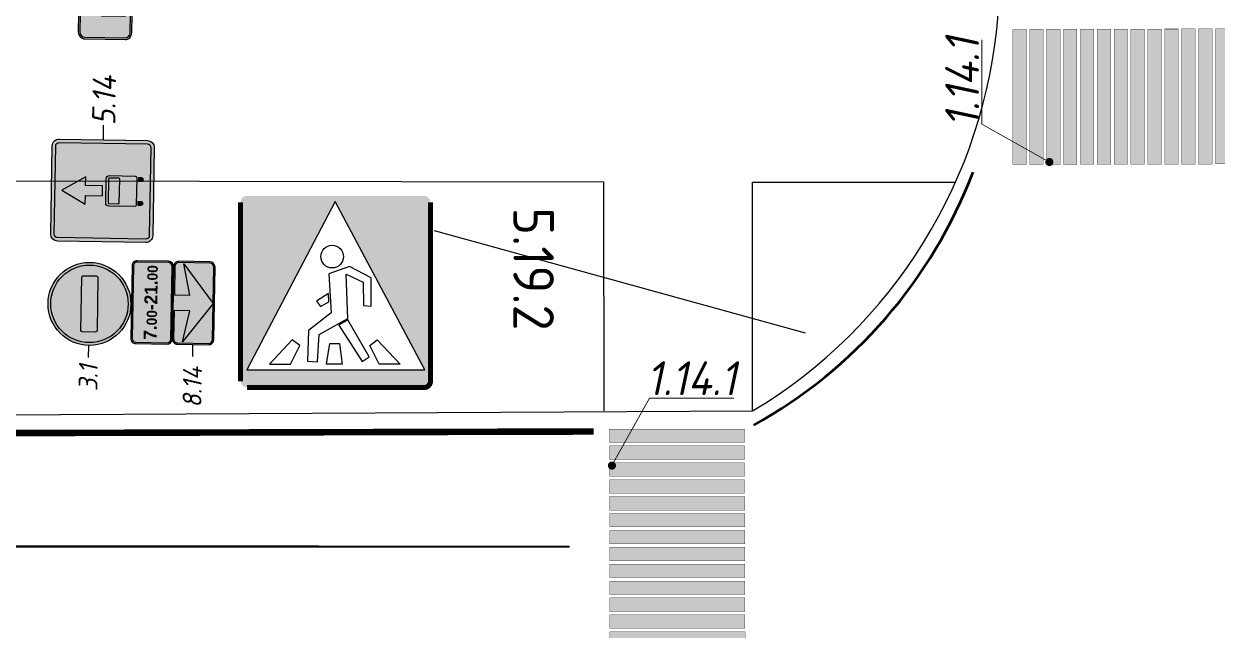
# Model space of a CAD drawing. Header units: millimetres. Extents: x 333 to 4944, y 2074 to 4864.
# Drawn here: x 1930 to 2672, y 3469 to 3846 of the extents above; entities that cross this region are included whole.
import ezdxf
from ezdxf.enums import TextEntityAlignment as Align

# ---------------------------------------------------------------- set-up
doc = ezdxf.new("R2010")
doc.units = ezdxf.units.MM
doc.layers.get('0').update_dxf_attribs({"color": 152})
doc.layers.add('знаки', color=7, linetype='Continuous')
doc.layers.add('разметка', color=251, linetype='Continuous', lineweight=15)
doc.styles.add('ROMAND', font='ROMAND.SHX', dxfattribs={"height": 2})
doc.styles.add('SASH', font='simplex8.shx', dxfattribs={"width": 0.9, "oblique": 12})
doc.styles.add('Знаки', font='arialbd.ttf')

# ---------------------------------------------------------------- blocks, each defined once
blk = doc.blocks.new('*U2')
at = {"color": 0, "linetype": 'ByBlock', "const_width": 0.12}
blk.add_lwpolyline([(0.03658682090092859, 0.04755422732379714, 1), (-0.03658682090092859, -0.04755422732379714, 1)], format="xyb", close=True, dxfattribs=at)
at = {"layer": 'разметка', "color": 0}
blk.add_lwpolyline([(0, 6.938893903907228e-18), (1.116913020453921, 1.999999999999999), (3.613831115923367, 1.999999999999999)], dxfattribs=at)
at = {"layer": 'разметка', "color": 0, "style": 'SASH', "oblique": 12, "width": 0.9}
blk.add_attdef('RAZMETKA', text='', height=1, dxfattribs=at).set_placement((2.365372068188644, 1.784999999999999), align=Align.BOTTOM_CENTER)
blk = doc.blocks.new('*U4')
at = {"layer": 'разметка'}
h = blk.add_hatch(color=0, dxfattribs=at)
h.dxf.hatch_style = 1
h.paths.add_polyline_path([(0.1999999999999886, -4), (0.1999999999999886, 0), (0.5999999999999659, 0), (0.5999999999999659, -4)])
h = blk.add_hatch(color=2, dxfattribs=at)
h.dxf.hatch_style = 1
h.paths.add_polyline_path([(0.6999999999999886, -4), (0.6999999999999886, 0), (1.099999999999966, 0), (1.099999999999966, -4)])
h = blk.add_hatch(color=0, dxfattribs=at)
h.dxf.hatch_style = 1
h.paths.add_polyline_path([(1.199997068345563, -3.997578574746639), (1.199997068345563, 0.00242142525336142), (1.59999706834554, 0.00242142525336142), (1.59999706834554, -3.997578574746639)])
h = blk.add_hatch(color=2, dxfattribs=at)
h.dxf.hatch_style = 1
h.paths.add_polyline_path([(1.699996805341654, -3.997472292251282), (1.699996805341654, 0.002527707748718466), (2.099996805341632, 0.002527707748718466), (2.099996805341632, -3.997472292251282)])
h = blk.add_hatch(color=0, dxfattribs=at)
h.dxf.hatch_style = 1
h.paths.add_polyline_path([(2.199994136691136, -3.995157149493277), (2.199994136691136, 0.004842850506723284), (2.599994136691114, 0.004842850506723284), (2.599994136691114, -3.995157149493277)])
h = blk.add_hatch(color=2, dxfattribs=at)
h.dxf.hatch_style = 1
h.paths.add_polyline_path([(2.69999361068332, -3.994944584502563), (2.69999361068332, 0.005055415497437377), (3.099993610683297, 0.005055415497437377), (3.099993610683297, -3.994944584502563)])
h = blk.add_hatch(color=0, dxfattribs=at)
h.dxf.hatch_style = 1
h.paths.add_polyline_path([(3.19999120503671, -3.992735724239915), (3.19999120503671, 0.007264275760084704), (3.599991205036687, 0.007264275760084704), (3.599991205036687, -3.992735724239915)])
h = blk.add_hatch(color=2, dxfattribs=at)
h.dxf.hatch_style = 1
h.paths.add_polyline_path([(3.699990416024986, -3.992416876753844), (3.699990416024986, 0.007583123246155843), (4.099990416024963, 0.007583123246155843), (4.099990416024963, -3.992416876753844)])
h = blk.add_hatch(color=0, dxfattribs=at)
h.dxf.hatch_style = 1
h.paths.add_polyline_path([(4.199988273382284, -3.990314298986553), (4.199988273382284, 0.009685701013446568), (4.599988273382261, 0.009685701013446568), (4.599988273382261, -3.990314298986553)])
h = blk.add_hatch(color=2, dxfattribs=at)
h.dxf.hatch_style = 1
h.paths.add_polyline_path([(4.699987221366651, -3.989889169005125), (4.699987221366651, 0.01011083099487475), (5.099987221366629, 0.01011083099487475), (5.099987221366629, -3.989889169005125)])
h = blk.add_hatch(color=0, dxfattribs=at)
h.dxf.hatch_style = 1
h.paths.add_polyline_path([(5.199985341727858, -3.987892873733192), (5.199985341727858, 0.01210712626680799), (5.599985341727836, 0.01210712626680799), (5.599985341727836, -3.987892873733192)])
h = blk.add_hatch(color=2, dxfattribs=at)
h.dxf.hatch_style = 1
h.paths.add_polyline_path([(5.699984026708317, -3.987361461256407), (5.699984026708317, 0.01263853874359322), (6.099984026708294, 0.01263853874359322), (6.099984026708294, -3.987361461256407)])
h = blk.add_hatch(color=0, dxfattribs=at)
h.dxf.hatch_style = 1
h.paths.add_polyline_path([(6.199982410073432, -3.98547144847983), (6.199982410073432, 0.01452855152016985), (6.599982410073409, 0.01452855152016985), (6.599982410073409, -3.98547144847983)])
h = blk.add_hatch(color=2, dxfattribs=at)
h.dxf.hatch_style = 1
h.paths.add_polyline_path([(6.699980832049983, -3.984833753507688), (6.699980832049983, 0.01516624649231169), (7.09998083204996, 0.01516624649231169), (7.09998083204996, -3.984833753507688)])
h = blk.add_hatch(color=0, dxfattribs=at)
h.dxf.hatch_style = 1
h.paths.add_polyline_path([(7.199979478419006, -3.983050023226469), (7.199979478419006, 0.01694997677353127), (7.599979478418983, 0.01694997677353127), (7.599979478418983, -3.983050023226469)])
h = blk.add_hatch(color=2, dxfattribs=at)
h.dxf.hatch_style = 1
h.paths.add_polyline_path([(7.699977637391648, -3.982306045758969), (7.699977637391648, 0.0176939542410306), (8.099977637391625, 0.0176939542410306), (8.099977637391625, -3.982306045758969)])
h = blk.add_hatch(color=0, dxfattribs=at)
h.dxf.hatch_style = 1
h.paths.add_polyline_path([(8.19997654676458, -3.980628597973107), (8.19997654676458, 0.01937140202689314), (8.599976546764557, 0.01937140202689314), (8.599976546764557, -3.980628597973107)])
h = blk.add_hatch(color=2, dxfattribs=at)
h.dxf.hatch_style = 1
h.paths.add_polyline_path([(8.699974442733314, -3.979778338010251), (8.699974442733314, 0.02022166198974906), (9.099974442733291, 0.02022166198974906), (9.099974442733291, -3.979778338010251)])
h = blk.add_hatch(color=0, dxfattribs=at)
h.dxf.hatch_style = 1
h.paths.add_polyline_path([(9.199973615110153, -3.978207172719745), (9.199973615110153, 0.02179282728025456), (9.59997361511013, 0.02179282728025456), (9.59997361511013, -3.978207172719745)])
h = blk.add_hatch(color=2, dxfattribs=at)
h.dxf.hatch_style = 1
h.paths.add_polyline_path([(9.69997124807498, -3.977250630261532), (9.69997124807498, 0.02274936973846797), (10.09997124807496, 0.02274936973846797), (10.09997124807496, -3.977250630261532)])
h = blk.add_hatch(color=0, dxfattribs=at)
h.dxf.hatch_style = 1
h.paths.add_polyline_path([(10.19997068345573, -3.975785747466384), (10.19997068345573, 0.02421425253361642), (10.59997068345571, 0.02421425253361642), (10.59997068345571, -3.975785747466384)])
h = blk.add_hatch(color=2, dxfattribs=at)
h.dxf.hatch_style = 1
h.paths.add_polyline_path([(10.69996805341665, -3.974722922512814), (10.69996805341665, 0.02527707748718644), (11.09996805341662, 0.02527707748718644), (11.09996805341662, -3.974722922512814)])
at = {"layer": 'разметка', "color": 0, "const_width": 0.01, "flags": 128}
for points in [[(0.1999999999999886, -4), (0.1999999999999886, 0), (0.5999999999999659, 0), (0.5999999999999659, -4)], [(1.199997068345563, -3.997578574746639), (1.199997068345563, 0.00242142525336142), (1.59999706834554, 0.00242142525336142), (1.59999706834554, -3.997578574746639)], [(2.199994136691136, -3.995157149493277), (2.199994136691136, 0.004842850506723284), (2.599994136691114, 0.004842850506723284), (2.599994136691114, -3.995157149493277)], [(3.19999120503671, -3.992735724239915), (3.19999120503671, 0.007264275760084704), (3.599991205036687, 0.007264275760084704), (3.599991205036687, -3.992735724239915)], [(4.199988273382284, -3.990314298986553), (4.199988273382284, 0.009685701013446568), (4.599988273382261, 0.009685701013446568), (4.599988273382261, -3.990314298986553)], [(5.199985341727858, -3.987892873733192), (5.199985341727858, 0.01210712626680799), (5.599985341727836, 0.01210712626680799), (5.599985341727836, -3.987892873733192)], [(6.199982410073432, -3.98547144847983), (6.199982410073432, 0.01452855152016985), (6.599982410073409, 0.01452855152016985), (6.599982410073409, -3.98547144847983)], [(7.199979478419006, -3.983050023226469), (7.199979478419006, 0.01694997677353127), (7.599979478418983, 0.01694997677353127), (7.599979478418983, -3.983050023226469)], [(8.19997654676458, -3.980628597973107), (8.19997654676458, 0.01937140202689314), (8.599976546764557, 0.01937140202689314), (8.599976546764557, -3.980628597973107)], [(9.199973615110153, -3.978207172719745), (9.199973615110153, 0.02179282728025456), (9.59997361511013, 0.02179282728025456), (9.59997361511013, -3.978207172719745)], [(10.19997068345573, -3.975785747466384), (10.19997068345573, 0.02421425253361642), (10.59997068345571, 0.02421425253361642), (10.59997068345571, -3.975785747466384)]]:
    blk.add_lwpolyline(points, close=True, dxfattribs=at)
at = {"layer": 'разметка', "color": 2, "const_width": 0.01, "flags": 128}
for points in [[(0.6999999999999886, -4), (0.6999999999999886, 0), (1.099999999999966, 0), (1.099999999999966, -4)], [(1.699996805341654, -3.997472292251282), (1.699996805341654, 0.002527707748718466), (2.099996805341632, 0.002527707748718466), (2.099996805341632, -3.997472292251282)], [(2.69999361068332, -3.994944584502563), (2.69999361068332, 0.005055415497437377), (3.099993610683297, 0.005055415497437377), (3.099993610683297, -3.994944584502563)], [(3.699990416024986, -3.992416876753844), (3.699990416024986, 0.007583123246155843), (4.099990416024963, 0.007583123246155843), (4.099990416024963, -3.992416876753844)], [(4.699987221366651, -3.989889169005125), (4.699987221366651, 0.01011083099487475), (5.099987221366629, 0.01011083099487475), (5.099987221366629, -3.989889169005125)], [(5.699984026708317, -3.987361461256407), (5.699984026708317, 0.01263853874359322), (6.099984026708294, 0.01263853874359322), (6.099984026708294, -3.987361461256407)], [(6.699980832049983, -3.984833753507688), (6.699980832049983, 0.01516624649231169), (7.09998083204996, 0.01516624649231169), (7.09998083204996, -3.984833753507688)], [(7.699977637391648, -3.982306045758969), (7.699977637391648, 0.0176939542410306), (8.099977637391625, 0.0176939542410306), (8.099977637391625, -3.982306045758969)], [(8.699974442733314, -3.979778338010251), (8.699974442733314, 0.02022166198974906), (9.099974442733291, 0.02022166198974906), (9.099974442733291, -3.979778338010251)], [(9.69997124807498, -3.977250630261532), (9.69997124807498, 0.02274936973846797), (10.09997124807496, 0.02274936973846797), (10.09997124807496, -3.977250630261532)], [(10.69996805341665, -3.974722922512814), (10.69996805341665, 0.02527707748718644), (11.09996805341662, 0.02527707748718644), (11.09996805341662, -3.974722922512814)]]:
    blk.add_lwpolyline(points, close=True, dxfattribs=at)
blk = doc.blocks.new('*U17')
at = {"layer": 'знаки', "true_color": 0xffffff}
h = blk.add_hatch(color=7, dxfattribs=at)
edge = h.paths.add_edge_path()
edge.add_arc((0, 1.750000000000057), 1.75, 0, 360)
edge = h.paths.add_edge_path(flags=17)
edge.add_arc((0, 1.750000000000057), 1.637096774193548, 0, 360)
at = {"layer": 'знаки'}
h = blk.add_hatch(color=1, dxfattribs=at)
edge = h.paths.add_edge_path()
edge.add_arc((0, 1.750000000000057), 1.637096774193548, 0, 360)
edge = h.paths.add_edge_path(flags=16)
edge.add_arc((1.129032258064488, 1.467741935483868), 0.05645161290319911, 270.000000000025, 359.999999999975, ccw=False)
edge.add_line((1.129032258064512, 1.411290322580669), (-1.129032258064626, 1.411290322580669))
edge.add_arc((-1.129032258064626, 1.467741935483843), 0.05645161290317446, 180, 270, ccw=False)
edge.add_line((-1.185483870967801, 1.467741935483843), (-1.185483870967801, 2.032258064516213))
edge.add_arc((-1.129032258064602, 2.032258064516189), 0.05645161290319911, 90.00000000002512, 179.9999999999752, ccw=False)
edge.add_line((-1.129032258064626, 2.088709677419388), (1.129032258064512, 2.088709677419502))
edge.add_arc((1.129032258064539, 2.032258064516354), 0.05645161290314782, -2.7000623958883807e-11, 90.000000000027, ccw=False)
edge.add_line((1.185483870967687, 2.032258064516327), (1.185483870967687, 1.467741935483843))
at = {"layer": 'знаки', "true_color": 0xffffff}
h = blk.add_hatch(color=7, dxfattribs=at)
edge = h.paths.add_edge_path()
edge.add_arc((1.129032258064488, 1.467741935483868), 0.05645161290319911, 270.000000000025, 359.999999999975, ccw=False)
edge.add_line((1.129032258064512, 1.411290322580669), (-1.129032258064626, 1.411290322580669))
edge.add_arc((-1.129032258064626, 1.467741935483843), 0.05645161290317446, 180, 270, ccw=False)
edge.add_line((-1.185483870967801, 1.467741935483843), (-1.185483870967801, 2.032258064516213))
edge.add_arc((-1.129032258064602, 2.032258064516189), 0.05645161290319911, 90.00000000002512, 179.9999999999752, ccw=False)
edge.add_line((-1.129032258064626, 2.088709677419388), (1.129032258064512, 2.088709677419502))
edge.add_arc((1.129032258064539, 2.032258064516354), 0.05645161290314782, -2.7000623958883807e-11, 90.000000000027, ccw=False)
edge.add_line((1.185483870967687, 2.032258064516327), (1.185483870967687, 1.467741935483843))
at = {"layer": 'Defpoints'}
blk.add_lwpolyline([(-2.265912170991982, 1.750000000000057), (-1.765912170991982, 1.750000000000057)], dxfattribs=at)
at = {"layer": 'знаки', "color": 7, "true_color": 0xffffff}
blk.add_lwpolyline([(1.185483870967687, 1.467741935483843, -0.4142135623728397), (1.129032258064512, 1.411290322580669), (-1.129032258064626, 1.411290322580669, -0.414213562373095), (-1.185483870967801, 1.467741935483843), (-1.185483870967801, 2.032258064516213, -0.4142135623728397), (-1.129032258064626, 2.088709677419388), (1.129032258064512, 2.088709677419502, -0.4142135623733726), (1.185483870967687, 2.032258064516327), (1.185483870967687, 1.467741935483843)], format="xyb", dxfattribs=at)
at = {"layer": 'знаки'}
blk.add_circle((0, 1.750000000000057), 1.75, dxfattribs=at)
at = {"layer": 'знаки', "color": 7, "true_color": 0xffffff}
blk.add_circle((0, 1.750000000000057), 1.637096774193548, dxfattribs=at)
at = {"layer": 'знаки', "color": 0, "lineweight": 30, "style": 'SASH', "oblique": 12, "width": 0.9}
blk.add_text('3.1', height=0.8, dxfattribs=at).set_placement((-3.67650299850667, 1.750000000000058), align=Align.MIDDLE_LEFT)
blk = doc.blocks.new('*U18')
at = {"layer": 'знаки'}
h = blk.add_hatch(color=256, dxfattribs=at)
edge = h.paths.add_edge_path()
edge.add_arc((-1.531250000000058, 1.531249999999958), 0.2187499999999989, 89.99999999999972, 180.000000000004)
edge.add_line((-1.750000000000057, 1.531249999999943), (-1.750000000000057, 0.2187499999999574))
edge.add_arc((-1.531250000000053, 0.2187499999999538), 0.2187500000000036, 179.9999999999991, 269.9999999999991)
edge.add_line((-1.531250000000057, -4.973799150320701e-14), (1.531249999999943, 0))
edge.add_arc((1.531249999999942, 0.2187500000000016), 0.2187500000000016, 270.0000000000004, 359.9999999999996)
edge.add_line((1.749999999999943, 0.21875), (1.75, 1.53125))
edge.add_arc((1.531249999999995, 1.531250000000009), 0.2187500000000053, 359.9999999999977, 449.9999999999986)
edge.add_line((1.53125, 1.750000000000014), (-1.531250000000057, 1.749999999999957))
edge = h.paths.add_edge_path(flags=16)
edge.add_line((0.3281249999999432, 1.039062499999929), (1.640624999999943, 1.312499999999943))
edge.add_line((1.640624999999943, 1.312499999999943), (0, 0.0546875))
edge.add_line((0, 0.0546875), (-1.640625000000057, 1.312499999999943))
edge.add_line((-1.640625000000057, 1.312499999999943), (-0.3281250000000568, 1.039062499999929))
edge.add_line((-0.3281250000000568, 1.039062499999929), (-0.3281250000000568, 1.695312499999957))
edge.add_line((-0.3281250000000568, 1.695312499999957), (-1.531250000000057, 1.695312499999957))
edge.add_arc((-1.53125000000005, 1.53124999999995), 0.1640625000000071, 90.00000000000249, 180.0000000000025)
edge.add_line((-1.695312500000057, 1.531249999999943), (-1.6953125, 0.2187499999999574))
edge.add_arc((-1.531250000000023, 0.2187499999999275), 0.1640624999999771, 179.9999999999896, 269.9999999999882)
edge.add_line((-1.531250000000057, 0.05468749999995026), (1.531249999999943, 0.0546875))
edge.add_arc((1.531249999999941, 0.2187500000000021), 0.1640625000000021, 270.0000000000007, 359.9999999999993)
edge.add_line((1.695312499999943, 0.21875), (1.695312499999943, 1.53125))
edge.add_arc((1.531249999999962, 1.531250000000034), 0.1640624999999807, 359.9999999999883, 449.9999999999869)
edge.add_line((1.53125, 1.695312500000014), (0.3281249999999432, 1.695312499999957))
edge.add_line((0.3281249999999432, 1.695312499999957), (0.3281249999999432, 1.039062499999929))
at = {"layer": 'знаки', "true_color": 0xffffff}
h = blk.add_hatch(color=7, dxfattribs=at)
edge = h.paths.add_edge_path()
edge.add_line((0.3281249999999432, 1.039062499999929), (1.640624999999943, 1.312499999999943))
edge.add_line((1.640624999999943, 1.312499999999943), (0, 0.0546875))
edge.add_line((0, 0.0546875), (-1.640625000000057, 1.312499999999943))
edge.add_line((-1.640625000000057, 1.312499999999943), (-0.3281250000000568, 1.039062499999929))
edge.add_line((-0.3281250000000568, 1.039062499999929), (-0.3281250000000568, 1.695312499999957))
edge.add_line((-0.3281250000000568, 1.695312499999957), (-1.531250000000057, 1.695312499999957))
edge.add_arc((-1.53125000000005, 1.53124999999995), 0.1640625000000071, 90.00000000000249, 180.0000000000025)
edge.add_line((-1.695312500000057, 1.531249999999943), (-1.6953125, 0.2187499999999574))
edge.add_arc((-1.531250000000023, 0.2187499999999275), 0.1640624999999771, 179.9999999999896, 269.9999999999882)
edge.add_line((-1.531250000000057, 0.05468749999995026), (1.531249999999943, 0.0546875))
edge.add_arc((1.531249999999941, 0.2187500000000021), 0.1640625000000021, 270.0000000000007, 359.9999999999993)
edge.add_line((1.695312499999943, 0.21875), (1.695312499999943, 1.53125))
edge.add_arc((1.531249999999962, 1.531250000000034), 0.1640624999999807, 359.9999999999883, 449.9999999999869)
edge.add_line((1.53125, 1.695312500000014), (0.3281249999999432, 1.695312499999957))
edge.add_line((0.3281249999999432, 1.695312499999957), (0.3281249999999432, 1.039062499999929))
at = {"layer": 'Defpoints'}
blk.add_lwpolyline([(-2.264221629327103, 0.8750000000000289), (-1.764221629327103, 0.8750000000000289)], dxfattribs=at)
at = {"layer": 'знаки'}
blk.add_lwpolyline([(-1.531250000000057, 1.749999999999957, 0.4142135623731172), (-1.750000000000057, 1.531249999999943), (-1.750000000000057, 0.2187499999999574, 0.414213562373095), (-1.531250000000057, -4.973799150320701e-14), (1.531249999999943, 0, 0.4142135623730909), (1.749999999999943, 0.21875), (1.75, 1.53125, 0.4142135623731), (1.53125, 1.750000000000014), (-1.531250000000057, 1.749999999999957)], format="xyb", dxfattribs=at)
blk.add_lwpolyline([(0.3281249999999432, 1.039062499999929), (1.640624999999943, 1.312499999999943), (0, 0.0546875), (-1.640625000000057, 1.312499999999943), (-0.3281250000000568, 1.039062499999929), (-0.3281250000000568, 1.695312499999957), (-1.531250000000057, 1.695312499999957, 0.4142135623730951), (-1.695312500000057, 1.531249999999943), (-1.6953125, 0.2187499999999574, 0.4142135623730876), (-1.531250000000057, 0.05468749999995026), (1.531249999999943, 0.0546875, 0.4142135623730876), (1.695312499999943, 0.21875), (1.695312499999943, 1.53125, 0.4142135623730876), (1.53125, 1.695312500000014), (0.3281249999999432, 1.695312499999957)], format="xyb", close=True, dxfattribs=at)
at = {"layer": 'знаки', "color": 0, "lineweight": 30, "style": 'SASH', "oblique": 12, "width": 0.9}
blk.add_text('8.14', height=0.8, dxfattribs=at).set_placement((-4.41337941134276, 0.8750000000000284), align=Align.MIDDLE_LEFT)
blk = doc.blocks.new('*U19')
at = {"layer": 'знаки'}
h = blk.add_hatch(color=256, dxfattribs=at)
edge = h.paths.add_edge_path()
edge.add_arc((-1.531250000000008, 1.531249999999994), 0.2187499999999918, 89.99999999999785, 180.0000000000021)
edge.add_line((-1.75, 1.531249999999986), (-1.749999999999943, 0.2187499999999858))
edge.add_arc((-1.531249999999936, 0.2187499999999787), 0.2187500000000071, 179.9999999999982, 269.9999999999981)
edge.add_line((-1.531249999999943, -2.842170943040401e-14), (1.531249999999943, 2.842170943040401e-14))
edge.add_arc((1.53124999999997, 0.2187500000000584), 0.21875000000003, 269.999999999993, 359.9999999999922)
edge.add_line((1.75, 0.2187500000000284), (1.75, 1.531250000000028))
edge.add_arc((1.531249999999966, 1.531250000000009), 0.2187500000000338, 5.117966847428504e-12, 90.00000000000607)
edge.add_line((1.531249999999943, 1.750000000000043), (-1.53125, 1.749999999999986))
edge = h.paths.add_edge_path(flags=16)
edge.add_arc((-1.531249999999998, 1.531249999999984), 0.164062500000002, 90.00000000000071, 179.9999999999993)
edge.add_line((-1.6953125, 1.531249999999986), (-1.6953125, 0.2187499999999858))
edge.add_arc((-1.531249999999962, 0.2187500000000092), 0.1640625000000375, 180.0000000000082, 270.0000000000067)
edge.add_line((-1.531249999999943, 0.05468749999997158), (1.531249999999943, 0.05468750000002842))
edge.add_arc((1.531249999999941, 0.2187500000000305), 0.1640625000000021, 270.0000000000007, 359.9999999999993)
edge.add_line((1.695312499999943, 0.2187500000000284), (1.6953125, 1.531250000000028))
edge.add_arc((1.531249999999962, 1.531250000000005), 0.1640625000000375, 8.14221998454474e-12, 90.00000000000675)
edge.add_line((1.531249999999943, 1.695312500000043), (-1.53125, 1.695312499999986))
at = {"layer": 'знаки', "true_color": 0xffffff}
h = blk.add_hatch(color=7, dxfattribs=at)
edge = h.paths.add_edge_path()
edge.add_arc((-1.531249999999998, 1.531249999999984), 0.164062500000002, 90.00000000000071, 179.9999999999993)
edge.add_line((-1.6953125, 1.531249999999986), (-1.6953125, 0.2187499999999858))
edge.add_arc((-1.531249999999962, 0.2187500000000092), 0.1640625000000375, 180.0000000000082, 270.0000000000067)
edge.add_line((-1.531249999999943, 0.05468749999997158), (1.531249999999943, 0.05468750000002842))
edge.add_arc((1.531249999999941, 0.2187500000000305), 0.1640625000000021, 270.0000000000007, 359.9999999999993)
edge.add_line((1.695312499999943, 0.2187500000000284), (1.6953125, 1.531250000000028))
edge.add_arc((1.531249999999962, 1.531250000000005), 0.1640625000000375, 8.14221998454474e-12, 90.00000000000675)
edge.add_line((1.531249999999943, 1.695312500000043), (-1.53125, 1.695312499999986))
at = {"layer": 'знаки'}
blk.add_lwpolyline([(-1.53125, 1.749999999999986, 0.4142135623731172), (-1.75, 1.531249999999986), (-1.749999999999943, 0.2187499999999858, 0.414213562373095), (-1.531249999999943, -2.842170943040401e-14), (1.531249999999943, 2.842170943040401e-14, 0.4142135623730909), (1.75, 0.2187500000000284), (1.75, 1.531250000000028, 0.4142135623731), (1.531249999999943, 1.750000000000043), (-1.53125, 1.749999999999986)], format="xyb", dxfattribs=at)
blk.add_lwpolyline([(-1.53125, 1.695312499999986, 0.4142135623730876), (-1.6953125, 1.531249999999986), (-1.6953125, 0.2187499999999858, 0.4142135623730876), (-1.531249999999943, 0.05468749999997158), (1.531249999999943, 0.05468750000002842, 0.4142135623730876), (1.695312499999943, 0.2187500000000284), (1.6953125, 1.531250000000028, 0.4142135623730876), (1.531249999999943, 1.695312500000043)], format="xyb", close=True, dxfattribs=at)
at = {"layer": 'знаки', "style": 'Знаки', "width": 0.95}
for s, p in [('.', (-1.170649647529729, 0.659599716633096)), ('-', (-0.3231830274425533, 0.659973882771709)), ('.', (0.7256898716244109, 0.6597138831386076))]:
    blk.add_text(s, height=0.5468749999999998, dxfattribs=at).set_placement(p)
blk.add_attdef('CH1', text='', height=0.5468749999999998, dxfattribs=at).set_placement((-1.170273912427717, 0.6602963823165879), align=Align.RIGHT)
for tag, height, p in [('M1', 0.4374999999999998, (-0.6462148704077322, 0.8773319093540835)), ('CH2', 0.5468749999999998, (0.3219708666685506, 0.9311001668057912)), ('M2', 0.4374999999999998, (1.249941798429688, 0.8785094076923343))]:
    blk.add_attdef(tag, text='', height=height, dxfattribs=at).set_placement(p, align=Align.MIDDLE_CENTER)
blk = doc.blocks.new('5.14')
at = {"layer": 'знаки', "true_color": 0xffffff}
h = blk.add_hatch(color=7, dxfattribs=at)
edge = h.paths.add_edge_path()
edge.add_arc((-1.516666666666666, 3.266666666666666), 0.2333333333333343, 89.99999999999648, 179.9999999999965, ccw=False)
edge.add_line((-1.516666666666652, 3.5), (1.516666666666538, 3.5))
edge.add_arc((1.516666666666561, 3.266666666666675), 0.2333333333333254, 1.3073986337985843e-12, 90.00000000000568, ccw=False)
edge.add_line((1.749999999999886, 3.26666666666668), (1.749999999999886, 0.2333333333333201))
edge.add_arc((1.516666666666561, 0.2333333333333255), 0.2333333333333254, 269.9999999999944, 359.9999999999987, ccw=False)
edge.add_line((1.516666666666538, 0), (-1.516666666666652, 0))
edge.add_arc((-1.516666666666675, 0.2333333333333255), 0.2333333333333255, 180.0000000000013, 270.0000000000056, ccw=False)
edge.add_line((-1.75, 0.2333333333333201), (-1.75, 3.26666666666668))
edge = h.paths.add_edge_path(flags=16)
edge.add_arc((-1.516666666666704, 3.266666666666619), 0.1166666666667355, 89.9999999999742, 179.9999999999699, ccw=False)
edge.add_line((-1.516666666666652, 3.383333333333354), (1.516666666666538, 3.383333333333354))
edge.add_arc((1.51666666666659, 3.266666666666619), 0.1166666666667355, 3.012701199622825e-11, 90.0000000000258, ccw=False)
edge.add_line((1.633333333333326, 3.26666666666668), (1.633333333333326, 0.2333333333333201))
edge.add_arc((1.516666666666604, 0.2333333333333956), 0.1166666666667213, 269.99999999996726, 359.9999999999629, ccw=False)
edge.add_line((1.516666666666538, 0.1166666666666742), (-1.516666666666652, 0.1166666666666742))
edge.add_arc((-1.516666666666718, 0.2333333333333956), 0.1166666666667213, 180.0000000000371, 270.00000000003274, ccw=False)
edge.add_line((-1.633333333333439, 0.2333333333333201), (-1.633333333333439, 3.26666666666668))
at = {"layer": 'знаки'}
h = blk.add_hatch(color=5, dxfattribs=at)
edge = h.paths.add_edge_path()
edge.add_arc((-1.516666666666704, 3.266666666666619), 0.1166666666667355, 89.9999999999742, 179.9999999999699, ccw=False)
edge.add_line((-1.516666666666652, 3.383333333333354), (1.516666666666538, 3.383333333333354))
edge.add_arc((1.51666666666659, 3.266666666666619), 0.1166666666667355, 3.012701199622825e-11, 90.0000000000258, ccw=False)
edge.add_line((1.633333333333326, 3.26666666666668), (1.633333333333326, 0.2333333333333201))
edge.add_arc((1.516666666666604, 0.2333333333333956), 0.1166666666667213, 269.99999999996726, 359.9999999999629, ccw=False)
edge.add_line((1.516666666666538, 0.1166666666666742), (-1.516666666666652, 0.1166666666666742))
edge.add_arc((-1.516666666666718, 0.2333333333333956), 0.1166666666667213, 180.0000000000371, 270.00000000003274, ccw=False)
edge.add_line((-1.633333333333439, 0.2333333333333201), (-1.633333333333439, 3.26666666666668))
h.paths.add_polyline_path([(0, 1.749999999999943), (0.1750000000000682, 1.749999999999943), (0.1750000000000682, 2.333333333333314), (0.4666666666665833, 2.333333333333314), (0, 3.150000000000006), (-0.466666666666697, 2.333333333333314), (-0.1750000000000682, 2.333333333333314), (-0.1750000000000682, 1.749999999999943)], flags=16)
edge = h.paths.add_edge_path(flags=16)
edge.add_arc((0.4666666666665579, 0.6416666666666485), 0.0583333333333057, 270.000000000025, 359.999999999975, ccw=False)
edge.add_line((0.4666666666665833, 0.5833333333333428), (-0.466666666666697, 0.5833333333333428))
edge.add_arc((-0.4666666666666716, 0.6416666666666485), 0.0583333333333057, 180.000000000025, 269.999999999975, ccw=False)
edge.add_line((-0.5249999999999773, 0.6416666666666231), (-0.5249999999999773, 1.516666666666595))
edge.add_arc((-0.4083333333333643, 1.516666666666656), 0.116666666666613, 90.0000000000258, 180.0000000000301, ccw=False)
edge.add_line((-0.4083333333334167, 1.633333333333269), (0.4083333333331893, 1.633333333333269))
edge.add_arc((0.4083333333331938, 1.516666666666599), 0.1166666666666698, -2.2168933355715126e-12, 90.00000000000222, ccw=False)
edge.add_line((0.5249999999998636, 1.516666666666595), (0.5249999999998636, 0.6416666666666231))
edge = h.paths.add_edge_path(flags=0)
edge.add_arc((0.4083333333331901, 1.516666666666539), 0.02916666666680989, 1.099199697908394e-10, 90.00000000000152)
edge.add_line((0.4083333333331893, 1.545833333333348), (-0.408333333333303, 1.545833333333235))
edge.add_arc((-0.4083333333332486, 1.516666666666597), 0.0291666666666377, 90.00000000010698, 179.9999999997815)
edge.add_line((-0.4374999999998863, 1.516666666666708), (-0.4375, 1.19583333333324))
edge.add_arc((-0.4083333333333049, 1.195833333333295), 0.0291666666666951, 180.0000000001077, 270.0000000000037)
edge.add_line((-0.408333333333303, 1.1666666666666), (0.408333333333303, 1.1666666666666))
edge.add_arc((0.4083333333333049, 1.195833333333295), 0.02916666666669498, 269.9999999999963, 359.9999999998922)
edge.add_line((0.4375, 1.19583333333324), (0.4375, 1.516666666666595))
edge = h.paths.add_edge_path(flags=16)
edge.add_line((-0.3500000000000227, 0.4083333333332746), (-0.3500000000000227, 0.5249999999998352))
edge.add_line((-0.3500000000000227, 0.5249999999998352), (-0.466666666666697, 0.5249999999998352))
edge.add_line((-0.466666666666697, 0.5249999999998352), (-0.466666666666697, 0.4083333333332746))
edge.add_arc((-0.4083333333333599, 0.4083333333332746), 0.05833333333333712, 180, 360)
edge = h.paths.add_edge_path(flags=16)
edge.add_line((0.4666666666665833, 0.4083333333332746), (0.4666666666665833, 0.5249999999998352))
edge.add_line((0.4666666666665833, 0.5249999999998352), (0.3499999999999091, 0.5249999999998352))
edge.add_line((0.3499999999999091, 0.5249999999998352), (0.3499999999999091, 0.4083333333332746))
edge.add_arc((0.4083333333332462, 0.4083333333332746), 0.05833333333333712, 180, 360)
at = {"layer": 'знаки', "true_color": 0xffffff}
blk.add_hatch(color=7, dxfattribs=at).paths.add_polyline_path([(0, 1.749999999999943), (0.1750000000000682, 1.749999999999943), (0.1750000000000682, 2.333333333333314), (0.4666666666665833, 2.333333333333314), (0, 3.150000000000006), (-0.466666666666697, 2.333333333333314), (-0.1750000000000682, 2.333333333333314), (-0.1750000000000682, 1.749999999999943)])
h = blk.add_hatch(color=7, dxfattribs=at)
edge = h.paths.add_edge_path()
edge.add_arc((0.4666666666665579, 0.6416666666666485), 0.0583333333333057, 270.000000000025, 359.999999999975, ccw=False)
edge.add_line((0.4666666666665833, 0.5833333333333428), (-0.466666666666697, 0.5833333333333428))
edge.add_arc((-0.4666666666666716, 0.6416666666666485), 0.0583333333333057, 180.000000000025, 269.999999999975, ccw=False)
edge.add_line((-0.5249999999999773, 0.6416666666666231), (-0.5249999999999773, 1.516666666666595))
edge.add_arc((-0.4083333333333643, 1.516666666666656), 0.116666666666613, 90.0000000000258, 180.0000000000301, ccw=False)
edge.add_line((-0.4083333333334167, 1.633333333333269), (0.4083333333331893, 1.633333333333269))
edge.add_arc((0.4083333333331938, 1.516666666666599), 0.1166666666666698, -2.2168933355715126e-12, 90.00000000000222, ccw=False)
edge.add_line((0.5249999999998636, 1.516666666666595), (0.5249999999998636, 0.6416666666666231))
edge = h.paths.add_edge_path(flags=16)
edge.add_arc((0.4083333333331901, 1.516666666666539), 0.02916666666680989, 1.099199697908394e-10, 90.00000000000152)
edge.add_line((0.4083333333331893, 1.545833333333348), (-0.408333333333303, 1.545833333333235))
edge.add_arc((-0.4083333333332486, 1.516666666666597), 0.0291666666666377, 90.00000000010698, 179.9999999997815)
edge.add_line((-0.4374999999998863, 1.516666666666708), (-0.4375, 1.19583333333324))
edge.add_arc((-0.4083333333333049, 1.195833333333295), 0.0291666666666951, 180.0000000001077, 270.0000000000037)
edge.add_line((-0.408333333333303, 1.1666666666666), (0.408333333333303, 1.1666666666666))
edge.add_arc((0.4083333333333049, 1.195833333333295), 0.02916666666669498, 269.9999999999963, 359.9999999998922)
edge.add_line((0.4375, 1.19583333333324), (0.4375, 1.516666666666595))
h = blk.add_hatch(color=7, dxfattribs=at)
edge = h.paths.add_edge_path()
edge.add_line((-0.3500000000000227, 0.4083333333332746), (-0.3500000000000227, 0.5249999999998352))
edge.add_line((-0.3500000000000227, 0.5249999999998352), (-0.466666666666697, 0.5249999999998352))
edge.add_line((-0.466666666666697, 0.5249999999998352), (-0.466666666666697, 0.4083333333332746))
edge.add_arc((-0.4083333333333599, 0.4083333333332746), 0.05833333333333712, 180, 360)
h = blk.add_hatch(color=7, dxfattribs=at)
edge = h.paths.add_edge_path()
edge.add_line((0.4666666666665833, 0.4083333333332746), (0.4666666666665833, 0.5249999999998352))
edge.add_line((0.4666666666665833, 0.5249999999998352), (0.3499999999999091, 0.5249999999998352))
edge.add_line((0.3499999999999091, 0.5249999999998352), (0.3499999999999091, 0.4083333333332746))
edge.add_arc((0.4083333333332462, 0.4083333333332746), 0.05833333333333712, 180, 360)
at = {"layer": 'Defpoints'}
blk.add_lwpolyline([(1.749999999999886, 1.750000000000057), (2.249999999999886, 1.750000000000057)], dxfattribs=at)
at = {"layer": 'знаки'}
blk.add_lwpolyline([(-1.75, 3.26666666666668, -0.4142135623730951), (-1.516666666666652, 3.5), (1.516666666666538, 3.5, -0.4142135623731172), (1.749999999999886, 3.26666666666668), (1.749999999999886, 0.2333333333333201, -0.4142135623731172), (1.516666666666538, 0), (-1.516666666666652, 0, -0.4142135623731172), (-1.75, 0.2333333333333201), (-1.75, 3.26666666666668)], format="xyb", dxfattribs=at)
at = {"layer": 'знаки', "color": 7, "true_color": 0xffffff}
for points in [[(-1.633333333333439, 3.26666666666668, -0.4142135623730728), (-1.516666666666652, 3.383333333333354), (1.516666666666538, 3.383333333333354, -0.4142135623730728), (1.633333333333326, 3.26666666666668), (1.633333333333326, 0.2333333333333201, -0.4142135623730728), (1.516666666666538, 0.1166666666666742), (-1.516666666666652, 0.1166666666666742, -0.4142135623730728), (-1.633333333333439, 0.2333333333333201)], [(0.4375, 1.516666666666595, 0.41421356237254), (0.4083333333331893, 1.545833333333348), (-0.408333333333303, 1.545833333333235, 0.4142135623714301), (-0.4374999999998863, 1.516666666666708), (-0.4375, 1.19583333333324, 0.4142135623725623), (-0.408333333333303, 1.1666666666666), (0.408333333333303, 1.1666666666666, 0.4142135623725623), (0.4375, 1.19583333333324), (0.4375, 1.516666666666595)], [(-0.3500000000000227, 0.4083333333332746), (-0.3500000000000227, 0.5249999999998352), (-0.466666666666697, 0.5249999999998352), (-0.466666666666697, 0.4083333333332746, 0.9999999999999999)], [(0.4666666666665833, 0.4083333333332746), (0.4666666666665833, 0.5249999999998352), (0.3499999999999091, 0.5249999999998352), (0.3499999999999091, 0.4083333333332746, 0.9999999999999999)]]:
    blk.add_lwpolyline(points, format="xyb", close=True, dxfattribs=at)
blk.add_lwpolyline([(0, 1.749999999999943), (0.1750000000000682, 1.749999999999943), (0.1750000000000682, 2.333333333333314), (0.4666666666665833, 2.333333333333314), (0, 3.150000000000006), (-0.466666666666697, 2.333333333333314), (-0.1750000000000682, 2.333333333333314), (-0.1750000000000682, 1.749999999999943)], close=True, dxfattribs=at)
blk.add_lwpolyline([(0.5249999999998636, 0.6416666666666231, -0.4142135623728397), (0.4666666666665833, 0.5833333333333428), (-0.466666666666697, 0.5833333333333428, -0.4142135623728397), (-0.5249999999999773, 0.6416666666666231), (-0.5249999999999773, 1.516666666666595, -0.4142135623731172), (-0.4083333333334167, 1.633333333333269), (0.4083333333331893, 1.633333333333269, -0.4142135623731172), (0.5249999999998636, 1.516666666666595), (0.5249999999998636, 0.6416666666666231)], format="xyb", dxfattribs=at)
at = {"layer": 'знаки', "color": 0, "lineweight": 30, "style": 'SASH', "oblique": 12, "width": 0.9}
blk.add_text('5.14', height=0.8, dxfattribs=at).set_placement((2.249999999999886, 1.750000000000057), align=Align.MIDDLE_LEFT)
blk = doc.blocks.new('*U20')
at = {"layer": 'знаки'}
h = blk.add_hatch(color=256, dxfattribs=at)
edge = h.paths.add_edge_path()
edge.add_arc((-1.531250000000051, 1.531249999999948), 0.2187500000000628, 89.99999999998668, 179.999999999991)
edge.add_line((-1.750000000000114, 1.531249999999982), (-1.75, 0.2187499999999822))
edge.add_arc((-1.531250000000002, 0.218749999999984), 0.2187499999999982, 180.0000000000005, 270.0000000000005)
edge.add_line((-1.53125, -1.4210854715202e-14), (1.53125, 1.4210854715202e-14))
edge.add_arc((1.531249999999984, 0.21875000000003), 0.2187500000000158, 270.0000000000041, 360.0000000000034)
edge.add_line((1.75, 0.2187500000000426), (1.75, 1.531250000000043))
edge.add_arc((1.531250000000002, 1.531250000000044), 0.2187499999999982, 359.9999999999996, 450.0000000000005)
edge.add_line((1.53125, 1.750000000000043), (-1.53125, 1.750000000000011))
edge = h.paths.add_edge_path(flags=16)
edge.add_arc((-1.531249999999984, 1.531249999999994), 0.1640625000000162, 90.00000000000567, 180.0000000000042)
edge.add_line((-1.6953125, 1.531249999999982), (-1.6953125, 0.2187499999999822))
edge.add_arc((-1.53125, 0.2187499999999861), 0.1640625000000002, 180.0000000000013, 269.9999999999999)
edge.add_line((-1.53125, 0.05468749999998579), (1.53125, 0.05468750000004263))
edge.add_arc((1.531249999999998, 0.2187500000000447), 0.1640625000000021, 270.0000000000007, 359.9999999999993)
edge.add_line((1.6953125, 0.2187500000000426), (1.6953125, 1.531250000000043))
edge.add_arc((1.531249999999998, 1.531250000000041), 0.164062500000002, 6.979045701039859e-13, 89.9999999999993)
edge.add_line((1.53125, 1.695312500000043), (-1.53125, 1.695312500000011))
at = {"layer": 'знаки', "true_color": 0xffffff}
h = blk.add_hatch(color=7, dxfattribs=at)
edge = h.paths.add_edge_path()
edge.add_arc((-1.531249999999984, 1.531249999999994), 0.1640625000000162, 90.00000000000567, 180.0000000000042)
edge.add_line((-1.6953125, 1.531249999999982), (-1.6953125, 0.2187499999999822))
edge.add_arc((-1.53125, 0.2187499999999861), 0.1640625000000002, 180.0000000000013, 269.9999999999999)
edge.add_line((-1.53125, 0.05468749999998579), (1.53125, 0.05468750000004263))
edge.add_arc((1.531249999999998, 0.2187500000000447), 0.1640625000000021, 270.0000000000007, 359.9999999999993)
edge.add_line((1.6953125, 0.2187500000000426), (1.6953125, 1.531250000000043))
edge.add_arc((1.531249999999998, 1.531250000000041), 0.164062500000002, 6.979045701039859e-13, 89.9999999999993)
edge.add_line((1.53125, 1.695312500000043), (-1.53125, 1.695312500000011))
at = {"layer": 'знаки'}
h = blk.add_hatch(color=256, dxfattribs=at)
h.paths.add_polyline_path([(0.6835937500001137, 1.3125), (0.5468750000001137, 1.389062499999998), (0.7109375000001137, 1.389062499999998), (0.7109375000001137, 1.585937499999996), (0.8093750000001592, 1.399999999999999), (0.9515625000001364, 1.454687499999999), (0.907812500000091, 1.345312499999999), (1.039062500000114, 1.3125), (0.9296875, 1.2578125), (0.9843750000001137, 1.170312499999998), (0.8421875000001364, 1.235937499999999), (0.7656250000002274, 1.09375), (0.7656250000002274, 1.230468749999996), (0.6289062500002274, 1.203125)])
h.paths.add_polyline_path([(0.6980440326908592, 1.316943571877406), (0.5887914824718337, 1.378124999999994), (0.7218750000000682, 1.378124999999997), (0.7218750000000682, 1.541901442980613), (0.8042473479315504, 1.386309230221201), (0.932100925189502, 1.435483683012723), (0.8930036865513102, 1.337740586417155), (1.007725681737384, 1.30906008762063), (0.9140373426293991, 1.262215918066609), (0.9556668914647162, 1.19560863993015), (0.837433163015703, 1.250178053060484), (0.7765625000001819, 1.137132536031672), (0.7765625000001819, 1.243810355185971), (0.6486901937167886, 1.21823589392929)], flags=16)
h = blk.add_hatch(color=256, dxfattribs=at)
edge = h.paths.add_edge_path()
edge.add_line((0.8750000000001137, 0.984375), (0.5468750000001137, 1.203125))
edge.add_line((0.5468750000001137, 1.203125), (0.5468750000001137, 1.3125))
edge.add_line((0.5468750000001137, 1.3125), (0.3828125000002274, 1.3125))
edge.add_line((0.3828125000002274, 1.3125), (0.3828125000002274, 1.235937499999991))
edge.add_arc((0.3828125000000566, 0.7109374999998965), 0.525000000000095, 89.99999999998138, 133.1834217961685)
edge.add_line((0.02353601893878476, 1.09375), (-0.8749999999998863, 1.09375))
edge.add_arc((-0.8749999999998995, 0.9843750000000132), 0.1093749999999868, 89.99999999999308, 180.0000000000069)
edge.add_line((-0.9843749999998863, 0.984375), (-0.9843749999998863, 0.2734375))
edge.add_arc((-0.8749999999998995, 0.2734374999999868), 0.1093749999999868, 179.9999999999931, 270.0000000000069)
edge.add_line((-0.8749999999998863, 0.1640625), (0.7656250000001137, 0.1640625))
edge.add_arc((0.7656250000001269, 0.2734374999999868), 0.1093749999999868, 269.9999999999931, 360.0000000000069)
edge.add_line((0.8750000000001137, 0.2734375), (0.8750000000001137, 0.984375))
edge = h.paths.add_edge_path(flags=16)
edge.add_arc((0.3828125, 0.7109375), 0.48, 0, 360)
edge = h.paths.add_edge_path(flags=16)
edge.add_ellipse((-0.7109374999998863, 0.9296874999999929), major_axis=(-0.1640624999999727, 7.771561172375984e-15), ratio=0.3333333333333839, start_angle=0, end_angle=360)
h = blk.add_hatch(color=256, dxfattribs=at)
edge = h.paths.add_edge_path()
edge.add_ellipse((-0.7109374999998863, 0.9296874999999929), major_axis=(-0.1093749999999984, 5.181040781584774e-15), ratio=0.25, start_angle=0, end_angle=360, ccw=False)
h = blk.add_hatch(color=256, dxfattribs=at)
edge = h.paths.add_edge_path()
edge.add_arc((0.3828125, 0.7109375), 0.4374999999999959, 0, 360)
edge = h.paths.add_edge_path(flags=17)
edge.add_arc((0.3828125, 0.7109375), 0.3828124999999967, 0, 360)
h = blk.add_hatch(color=256, dxfattribs=at)
edge = h.paths.add_edge_path()
edge.add_arc((0.3828125, 0.7109375), 0.3281249999999976, 0, 360)
edge = h.paths.add_edge_path(flags=17)
edge.add_arc((0.3828125, 0.7109375), 0.2187499999999991, 0, 360)
h = blk.add_hatch(color=256, dxfattribs=at)
edge = h.paths.add_edge_path()
edge.add_arc((0.3828125, 0.7109375), 0.1640624999999999, 0, 360)
blk.add_lwpolyline([(-1.53125, 1.750000000000011, 0.4142135623731172), (-1.750000000000114, 1.531249999999982), (-1.75, 0.2187499999999822, 0.414213562373095), (-1.53125, -1.4210854715202e-14), (1.53125, 1.4210854715202e-14, 0.4142135623730909), (1.75, 0.2187500000000426), (1.75, 1.531250000000043, 0.4142135623731), (1.53125, 1.750000000000043), (-1.53125, 1.750000000000011)], format="xyb", dxfattribs=at)
blk.add_lwpolyline([(-1.53125, 1.695312500000011, 0.4142135623730876), (-1.6953125, 1.531249999999982), (-1.6953125, 0.2187499999999822, 0.4142135623730876), (-1.53125, 0.05468749999998579), (1.53125, 0.05468750000004263, 0.4142135623730876), (1.6953125, 0.2187500000000426), (1.6953125, 1.531250000000043, 0.4142135623730876), (1.53125, 1.695312500000043)], format="xyb", close=True, dxfattribs=at)
for points in [[(0.6835937500001137, 1.3125), (0.5468750000001137, 1.389062499999998), (0.7109375000001137, 1.389062499999998), (0.7109375000001137, 1.585937499999996), (0.8093750000001592, 1.399999999999999), (0.9515625000001364, 1.454687499999999), (0.907812500000091, 1.345312499999999), (1.039062500000114, 1.3125), (0.9296875, 1.2578125), (0.9843750000001137, 1.170312499999998), (0.8421875000001364, 1.235937499999999), (0.7656250000002274, 1.09375), (0.7656250000002274, 1.230468749999996), (0.6289062500002274, 1.203125)], [(0.6980440326908592, 1.316943571877406), (0.5887914824718337, 1.378124999999994), (0.7218750000000682, 1.378124999999997), (0.7218750000000682, 1.541901442980613), (0.8042473479315504, 1.386309230221201), (0.932100925189502, 1.435483683012723), (0.8930036865513102, 1.337740586417155), (1.007725681737384, 1.30906008762063), (0.9140373426293991, 1.262215918066609), (0.9556668914647162, 1.19560863993015), (0.837433163015703, 1.250178053060484), (0.7765625000001819, 1.137132536031672), (0.7765625000001819, 1.243810355185971), (0.6486901937167886, 1.21823589392929)]]:
    blk.add_lwpolyline(points, close=True, dxfattribs=at)
at = {"layer": 'знаки', "flags": 128}
blk.add_lwpolyline([(0.8750000000001137, 0.984375), (0.5468750000001137, 1.203125), (0.5468750000001137, 1.3125), (0.3828125000002274, 1.3125), (0.3828125000002274, 1.235937499999991, 0.1906852349229599), (0.02353601893878476, 1.09375), (-0.8749999999998863, 1.09375, 0.4142135623731659), (-0.9843749999998863, 0.984375), (-0.9843749999998863, 0.2734375, 0.4142135623731659), (-0.8749999999998863, 0.1640625), (0.7656250000001137, 0.1640625, 0.4142135623731659), (0.8750000000001137, 0.2734375)], format="xyb", close=True, dxfattribs=at)
at = {"layer": 'знаки', "color": 7, "true_color": 0xffffff}
for radius in [0.48, 0.3281249999999976, 0.1640624999999999]:
    blk.add_circle((0.3828125, 0.7109375), radius, dxfattribs=at)
at = {"layer": 'знаки'}
for radius in [0.4374999999999959, 0.3828124999999967, 0.2187499999999991]:
    blk.add_circle((0.3828125, 0.7109375), radius, dxfattribs=at)
at = {"layer": 'знаки', "color": 7, "true_color": 0xffffff}
blk.add_ellipse((-0.7109374999998863, 0.9296874999999929), major_axis=(-0.1640624999999727, 7.771561172375984e-15), ratio=0.3333333333333839, dxfattribs=at)
at = {"layer": 'знаки', "extrusion": (0, 0, -1)}
blk.add_ellipse((-0.7109374999998863, 0.9296874999999929), major_axis=(-0.1093749999999984, 5.181040781584774e-15), ratio=0.25, start_param=-3.141592653589793, end_param=3.141592653589793, dxfattribs=at)

msp = doc.modelspace()

# ---------------------------------------------------------------- hatches: boundary and pattern name
at = {"layer": 'знаки', "linetype": 'Continuous'}
h = msp.add_hatch(color=4, dxfattribs=at)
h.paths.add_polyline_path([(2182.617709735697, 3735.038286208531, 0.4142135623731241), (2178.67663327534, 3738.979362668912), (2150.016666656711, 3738.979362668912), (2150.016666656711, 3685.463281759704), (2179.202305675043, 3630.769099775117), (2150.016666656711, 3630.769099775117), (2150.016666656711, 3619.787499199673), (2178.67663327534, 3619.787499199673, 0.4142135623731246), (2182.617709735697, 3623.728575660055)])
h.paths.add_polyline_path([(2150.016666656711, 3738.979362668912), (2068.401732451087, 3738.979362668912, 0.4142135623730246), (2064.460655990705, 3735.038286208531), (2064.460655990705, 3623.728575660055, 0.4142135623731246), (2068.401732451087, 3619.787499199673), (2150.016666656711, 3619.787499199673), (2150.016666656711, 3630.769099775117), (2068.242178782594, 3630.769099775117), (2123.305098894653, 3735.5210292484), (2150.016666656711, 3685.463281759704)])

# ---------------------------------------------------------------- linework, layer by layer
at = {"color": 146, "true_color": 0x105689}
for p, q in [((1284.302110142817, 3749.241582455272), (2290.284784545001, 3747.773909135458)), ((2290.284784545001, 3747.773909135458), (2290.554846849414, 3605.220906346456)), ((2383.075881424829, 3605.220906346456), (2383.075881424829, 3747.584996426647)), ((2383.075881424829, 3747.584996426647), (2509.465306177968, 3747.557011600511)), ((1534.017721867154, 3600.838452981183), (2383.075881424829, 3605.220906346456)), ((2290.554846849414, 3605.220906346456), (2290.554846849414, 3605.220906346456))]:
    msp.add_line(p, q, dxfattribs=at)
msp.add_arc((2221.044986301482, 3876.220389791371), 315.7447244244692, 300.8752504787562, 355.583243648577, dxfattribs=at)
at = {"layer": 'знаки', "color": 4, "linetype": 'Continuous'}
for p, q in [((2123.305098894653, 3735.5210292484), (2068.242178782594, 3630.769099775117)), ((2179.202305675043, 3630.769099775117), (2123.305098894653, 3735.5210292484)), ((2068.242178782594, 3630.769099775117), (2179.202305675043, 3630.769099775117))]:
    msp.add_line(p, q, dxfattribs=at)
at = {"layer": 'знаки', "color": 7, "lineweight": 25}
msp.add_line((2184.858089802525, 3717.513051124283), (2415.692455935208, 3653.854213129959), dxfattribs=at)
at = {"layer": 'знаки', "color": 7, "linetype": 'Continuous'}
for p, q in [((2132.219473613492, 3694.996294922174), (2119.460427361663, 3690.565899333481)), ((2119.460427361663, 3690.565899333481), (2120.869430584744, 3666.188381319666)), ((2145.641707047247, 3687.952722809284), (2132.219473613492, 3694.996294922174)), ((2131.118113164871, 3662.757549171955), (2130.190572863937, 3690.206195711317)), ((2130.190572863937, 3690.206195711317), (2140.824255535418, 3685.260479331301)), ((2140.824255535418, 3685.260479331301), (2140.928149625879, 3670.814102193891)), ((2145.707566140809, 3670.411434462209), (2145.641707047247, 3687.952722809284)), ((2119.068420022177, 3678.305298109467), (2111.693095161517, 3673.580903925603)), ((2119.286419103392, 3673.143654600811), (2119.068420022177, 3678.305298109467)), ((2111.693095161517, 3673.580903925603), (2114.183350738067, 3670.110990258862)), ((2114.183350738067, 3670.110990258862), (2119.286419103392, 3673.143654600811)), ((2140.928149625879, 3670.814102193891), (2145.707566140809, 3670.411434462209)), ((2120.869430584744, 3666.188381319666), (2106.665502156959, 3655.242971069384)), ((2113.437053673079, 3652.692153748173), (2131.118113164871, 3662.757549171955)), ((2131.228965193191, 3661.952775062376), (2125.50466112801, 3658.583988510213)), ((2144.547171484463, 3638.894996159151), (2131.228965193191, 3661.952775062376)), ((2106.665502156959, 3655.242971069384), (2106.07599080695, 3636.184584183281)), ((2125.50466112801, 3658.583988510213), (2140.118539505241, 3635.894592427067)), ((2096.605801057499, 3649.449131356268), (2082.442128612864, 3634.311653476857)), ((2095.441660951976, 3634.311653476857), (2101.262344693945, 3645.901288411566)), ((2101.262344693945, 3645.901288411566), (2096.605801057499, 3649.449131356268)), ((2112.240583843813, 3635.776806458583), (2113.437053673079, 3652.692153748173)), ((2144.845231095417, 3645.901288411566), (2149.501774731838, 3649.449131356268)), ((2150.665914837361, 3634.311653476857), (2144.845231095417, 3645.901288411566)), ((2149.501774731838, 3649.449131356268), (2163.665447176446, 3634.311653476857)), ((2140.118539505241, 3635.894592427067), (2144.547171484463, 3638.894996159151)), ((2082.442128612864, 3634.311653476857), (2095.441660951976, 3634.311653476857)), ((2106.07599080695, 3636.184584183281), (2112.240583843813, 3635.776806458583)), ((2163.665447176446, 3634.311653476857), (2150.665914837361, 3634.311653476857))]:
    msp.add_line(p, q, dxfattribs=at)
at = {"layer": 'знаки', "color": 4, "linetype": 'Continuous', "const_width": 3.152845404072706}
for points in [[(2064.460655990705, 3735.038286208531), (2064.460655990705, 3623.728575660055)], [(2182.617709735697, 3623.728575660055), (2182.617709735697, 3735.038286208531)], [(2068.401732451087, 3619.787499199673), (2178.67663327534, 3619.787499199673)]]:
    msp.add_lwpolyline(points, dxfattribs=at)
at = {"layer": 'знаки', "color": 7, "linetype": 'Continuous'}
msp.add_lwpolyline([(2120.086025848067, 3647.145749950328), (2126.007121694261, 3647.094281605024), (2127.577499023596, 3634.407336443131), (2118.000770105188, 3634.407336443131)], close=True, dxfattribs=at)
at = {"layer": 'знаки', "color": 4, "linetype": 'Continuous', "const_width": 3.152845404072706}
msp.add_lwpolyline([(2178.67663327534, 3619.787499199673, 0.4142135623730955), (2182.617709735697, 3623.728575660055, 0.4142135623730955)], format="xyb", dxfattribs=at)
at = {"layer": 'знаки', "color": 7, "linetype": 'Continuous'}
msp.add_circle((2121.44716665727, 3701.178022542738), 7.038120242439759, dxfattribs=at)
at = {"layer": 'разметка', "color": 40, "const_width": 4.063808897430544, "flags": 128}
msp.add_lwpolyline([(1537.383775828981, 3590.427736191582), (2284.136262519463, 3592.428256810993)], dxfattribs=at)
at = {"layer": 'разметка', "const_width": 1.370168800861433, "flags": 128}
msp.add_lwpolyline([(1285.552693389258, 3520.991177827657), (2269.251009606651, 3520.829565242017)], dxfattribs=at)
at = {"layer": 'разметка', "color": 40, "lineweight": 50}
msp.add_arc((2236.378691002526, 3862.018527494544), 303.8222761655725, 299.0333737843662, 339.1151624208318, dxfattribs=at)

# ---------------------------------------------------------------- block references
at = {"layer": 'знаки', "rotation": 89.01290050924136}
for name, p, xscale, yscale, zscale in [('*U20', (1997.263452147147, 3869.401740409165), 19.035630546326, 19.035630546326, 19.035630546326), ('5.14', (2010.234576402708, 3741.575542500756), 18.12750134809847, 18.12750134809847, 18.12750134809847), ('*U17', (1996.170383121614, 3671.347026335406), 14.72777509094644, 14.72777509094644, 14.72777509094644), ('*U18', (2048.150027006561, 3672.11328089559), 14.72777509094644, 14.72777509094644, 14.72777509094644)]:
    msp.add_blockref(name, p, dxfattribs=dict(at, xscale=xscale, yscale=yscale, zscale=zscale))
at = {"layer": 'знаки', "xscale": 14.72777509094644, "yscale": 14.72777509094644, "zscale": 14.72777509094644, "rotation": 89.01290050924136}
msp.add_blockref('*U19', (2022.293670579576, 3672.474057279583), dxfattribs=at).add_auto_attribs({'M2': '00', 'CH2': '21', 'M1': '00', 'CH1': '7'})
at = {"layer": 'разметка', "xscale": 21.00548698566482, "yscale": 21.00548698566482, "zscale": 21.00548698566482, "rotation": 90}
msp.add_blockref('*U2', (2567.73945862554, 3760.009756823501), dxfattribs=at).add_auto_attribs({'RAZMETKA': '1.14.1'})
at = {"layer": 'разметка', "xscale": 21.00548698566482, "yscale": 21.00548698566482, "zscale": 21.00548698566482}
for p, rotation in [((2778.168003400482, 3759.023653027064), 180), ((2294.53177548376, 3360.804132166989), 90)]:
    msp.add_blockref('*U4', p, dxfattribs=dict(at, rotation=rotation))
msp.add_blockref('*U2', (2295.517879280196, 3571.232676941931), dxfattribs=at).add_auto_attribs({'RAZMETKA': '1.14.1'})

# ---------------------------------------------------------------- texts
at = {"layer": 'знаки', "color": 7, "linetype": 'Continuous', "style": 'ROMAND', "width": 0.9}
msp.add_text('5.19.2', height=25.22276323258165, rotation=270, dxfattribs=at).set_placement((2234.177620333947, 3731.785750549258))

doc.saveas('drawing.dxf')
